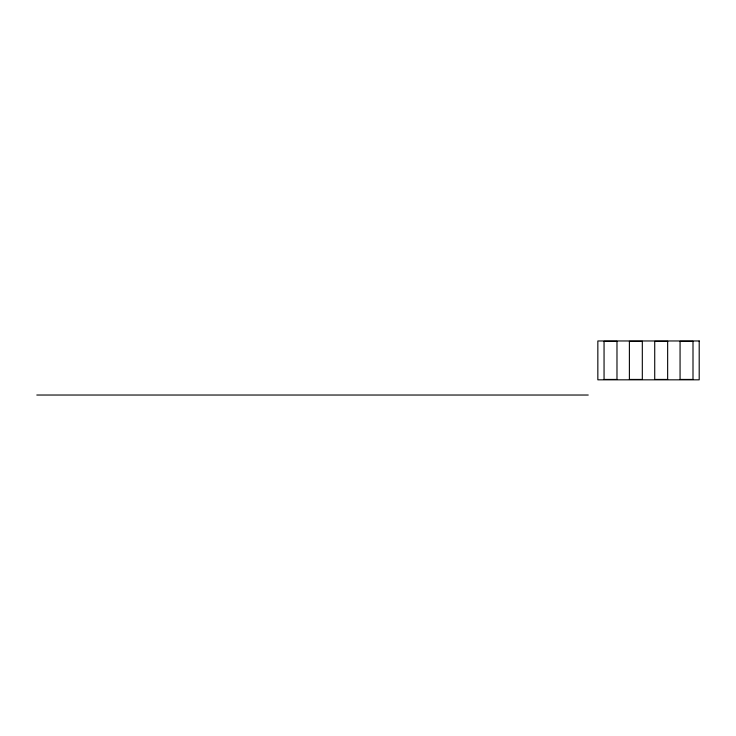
<?xml version="1.0" encoding="UTF-8"?>
<svg xmlns="http://www.w3.org/2000/svg" width="736" height="736" viewBox="0 0 736 736"><rect width="100%" height="100%" fill="white"/><g stroke="black" fill="none" stroke-linecap="round" stroke-linejoin="round"><path stroke-width="1.1" d="M36.8 395.03L588.239 395.03M699.2 340.97L597.844 340.97L597.844 379.822L699.2 379.822L699.2 340.97M616.98 341.357L604.054 341.357L604.054 379.436L616.98 379.436L616.98 341.357M642.316 341.357L629.39 341.357L629.39 379.436L642.316 379.436L642.316 341.357M667.653 341.357L654.727 341.357L654.727 379.436L667.653 379.436L667.653 341.357M692.999 341.357L680.064 341.357L680.064 379.436L692.999 379.436L692.999 341.357"/></g></svg>
